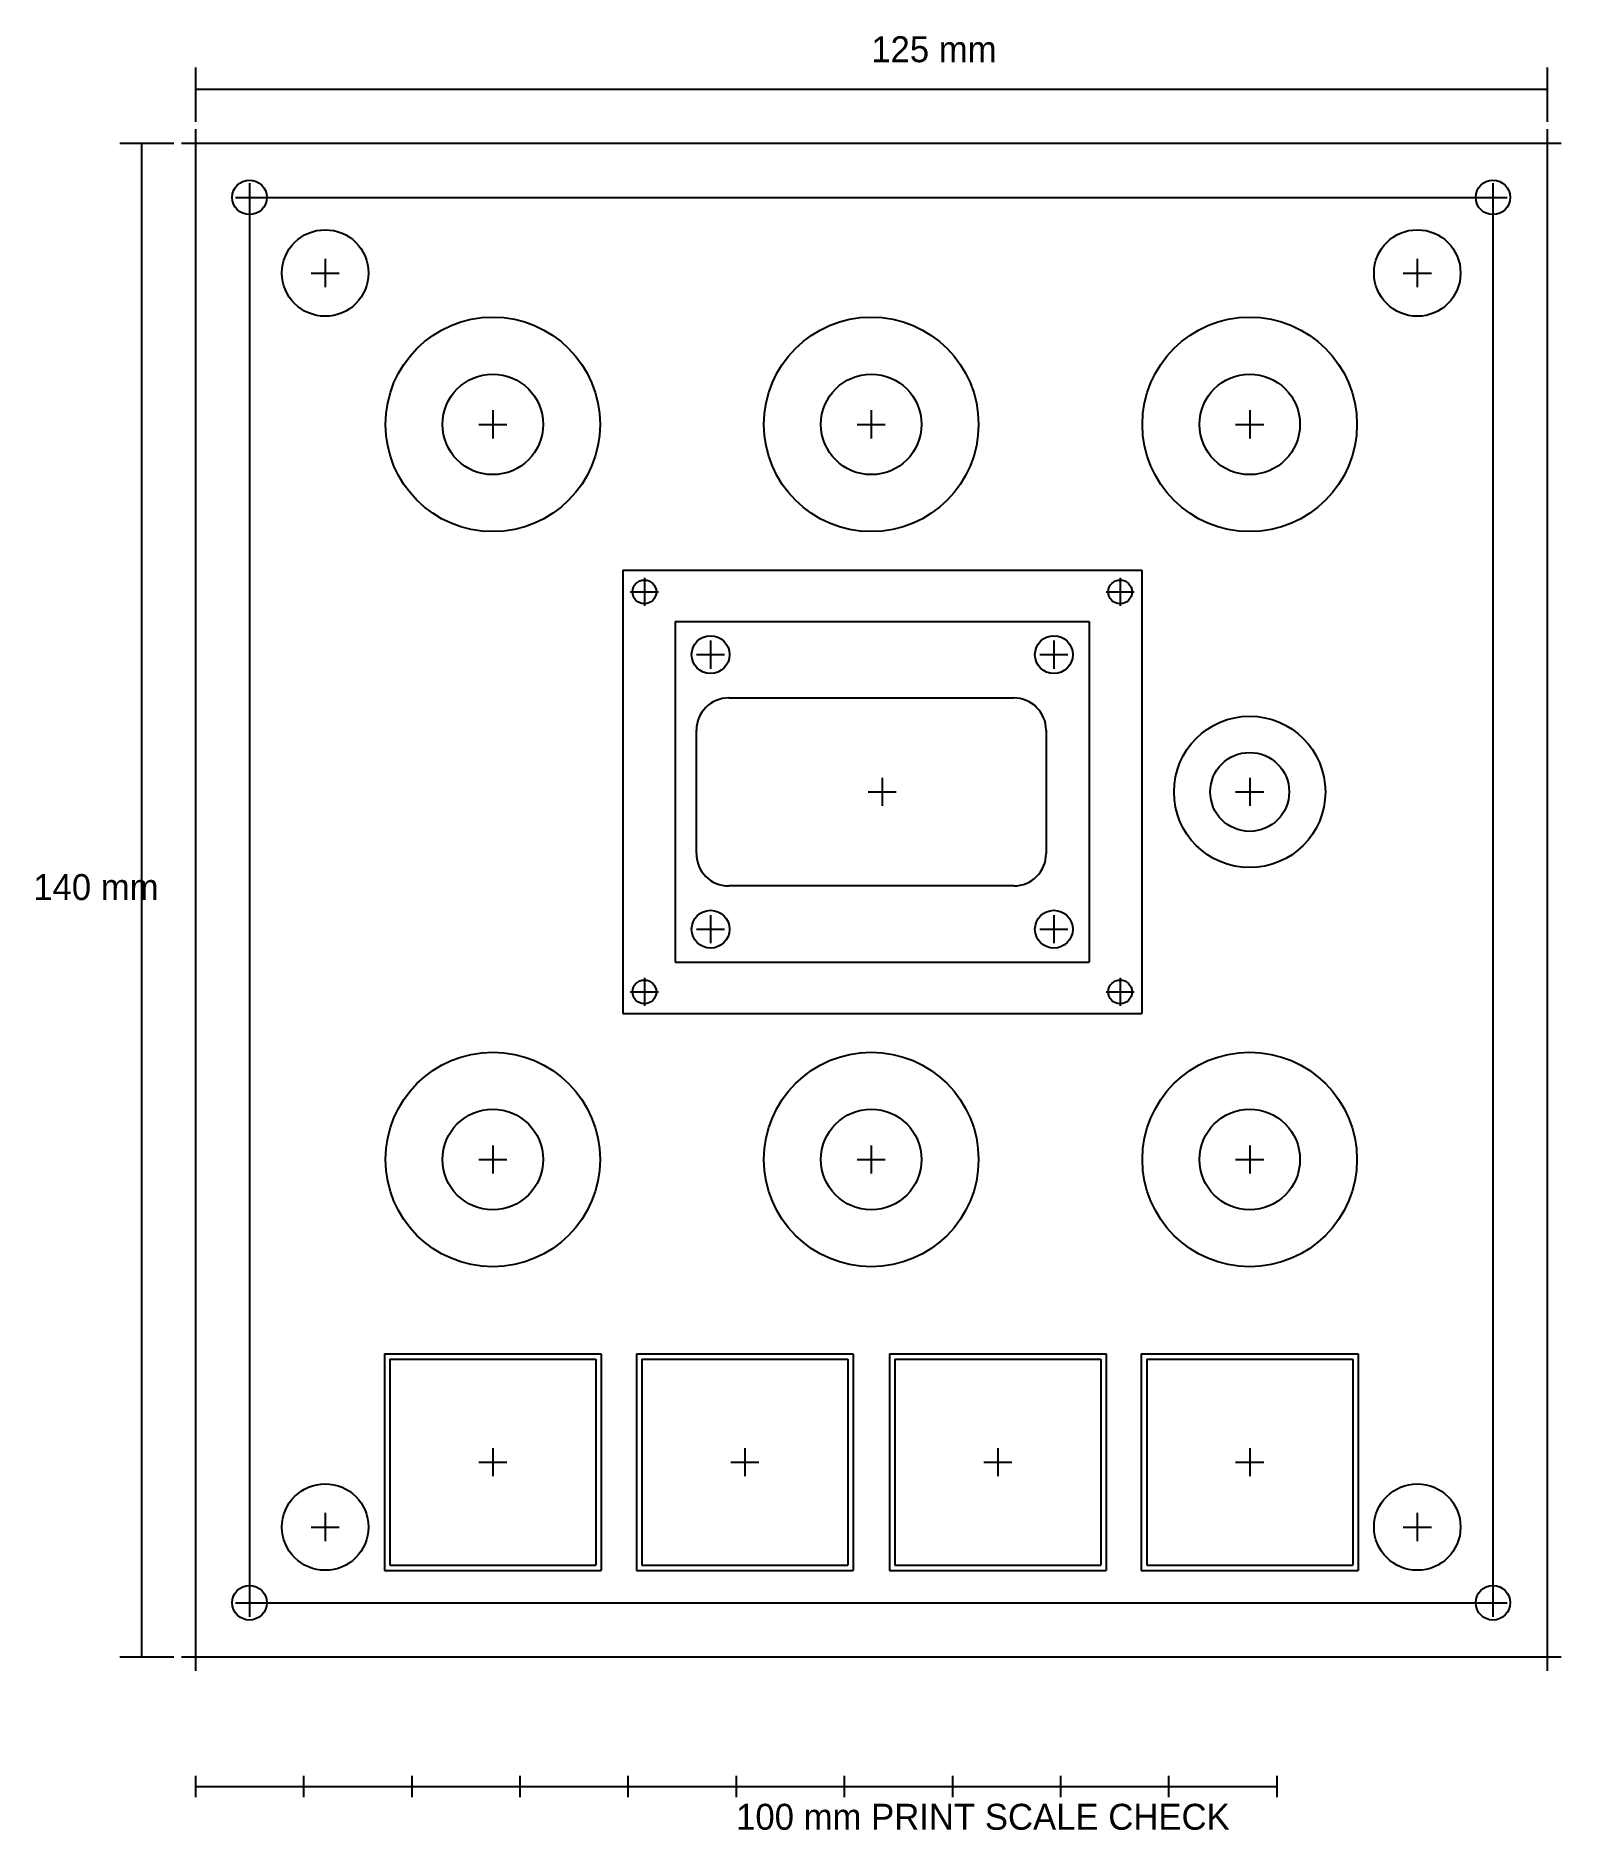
# Model space of a CAD drawing. Header units: millimetres. Extents: x -15 to 126, y -156 to 10.
import ezdxf

# ---------------------------------------------------------------- set-up
doc = ezdxf.new("R2010")
doc.units = ezdxf.units.MM
for name, color, linetype in [('ACTIVE', 3, 'Continuous'), ('ALLOWANCE', 6, 'Continuous'), ('CUT', 7, 'Continuous'), ('DIMENSION', 8, 'Continuous'), ('OUTLINE', 7, 'Continuous'), ('REFERENCE', 8, 'Continuous')]:
    doc.layers.add(name, color=color, linetype=linetype)

msp = doc.modelspace()

# ---------------------------------------------------------------- linework, layer by layer
at = {"layer": 'ACTIVE'}
for p, q in [((49.325, -51.3), (75.675, -51.3)), ((46.325, -65.7), (46.325, -54.3)), ((78.675, -54.3), (78.675, -65.7)), ((75.675, -68.7), (49.325, -68.7))]:
    msp.add_line(p, q, dxfattribs=at)
for centre, start, end in [((49.325, -54.3), 90, 180), ((75.675, -54.3), 0, 90), ((49.325, -65.7), 180, 270), ((75.675, -65.7), 270, 360)]:
    msp.add_arc(centre, 3, start, end, dxfattribs=at)
at = {"layer": 'ALLOWANCE'}
for p, q in [((5, -5), (120, -5)), ((5, -5), (5, -135)), ((120, -5), (120, -135)), ((39.516, -39.5), (87.516, -39.5)), ((39.516, -39.5), (39.516, -80.5)), ((87.516, -39.5), (87.516, -80.5)), ((39.516, -80.5), (87.516, -80.5)), ((17.975, -112.475), (37.025, -112.475)), ((17.975, -112.475), (17.975, -131.525)), ((37.025, -112.475), (37.025, -131.525)), ((41.275, -112.475), (60.325, -112.475)), ((41.275, -112.475), (41.275, -131.525)), ((60.325, -112.475), (60.325, -131.525)), ((64.675, -112.475), (83.725, -112.475)), ((64.675, -112.475), (64.675, -131.525)), ((83.725, -112.475), (83.725, -131.525)), ((87.975, -112.475), (107.025, -112.475)), ((87.975, -112.475), (87.975, -131.525)), ((107.025, -112.475), (107.025, -131.525)), ((17.975, -131.525), (37.025, -131.525)), ((41.275, -131.525), (60.325, -131.525)), ((64.675, -131.525), (83.725, -131.525)), ((87.975, -131.525), (107.025, -131.525)), ((5, -135), (120, -135))]:
    msp.add_line(p, q, dxfattribs=at)
for centre, radius in [((27.5, -26), 9.922), ((62.5, -26), 9.922), ((97.5, -26), 9.922), ((97.5, -60), 7), ((27.5, -94), 9.922), ((62.5, -94), 9.922), ((97.5, -94), 9.922)]:
    msp.add_circle(centre, radius, dxfattribs=at)
at = {"layer": 'CUT'}
for p, q in [((44.366, -44.25), (44.366, -75.75)), ((44.366, -44.25), (82.666, -44.25)), ((82.666, -44.25), (82.666, -75.75)), ((44.366, -75.75), (82.666, -75.75)), ((17.475, -111.975), (17.475, -132.025)), ((17.475, -111.975), (37.525, -111.975)), ((37.525, -111.975), (37.525, -132.025)), ((40.775, -111.975), (40.775, -132.025)), ((40.775, -111.975), (60.825, -111.975)), ((60.825, -111.975), (60.825, -132.025)), ((64.175, -111.975), (64.175, -132.025)), ((64.175, -111.975), (84.225, -111.975)), ((84.225, -111.975), (84.225, -132.025)), ((87.475, -111.975), (87.475, -132.025)), ((87.475, -111.975), (107.525, -111.975)), ((107.525, -111.975), (107.525, -132.025)), ((17.475, -132.025), (37.525, -132.025)), ((40.775, -132.025), (60.825, -132.025)), ((64.175, -132.025), (84.225, -132.025)), ((87.475, -132.025), (107.525, -132.025))]:
    msp.add_line(p, q, dxfattribs=at)
for centre, radius in [((5, -5), 1.6), ((120, -5), 1.6), ((27.5, -26), 4.65), ((62.5, -26), 4.65), ((97.5, -26), 4.65), ((41.516, -41.5), 1.1), ((85.516, -41.5), 1.1), ((97.5, -60), 3.65), ((41.516, -78.5), 1.1), ((85.516, -78.5), 1.1), ((27.5, -94), 4.65), ((62.5, -94), 4.65), ((97.5, -94), 4.65), ((5, -135), 1.6), ((120, -135), 1.6)]:
    msp.add_circle(centre, radius, dxfattribs=at)
at = {"layer": 'DIMENSION'}
for p, q in [((0, 7), (0, 2)), ((125, 7), (125, 2)), ((0, 5), (125, 5)), ((-7, 0), (-2, 0)), ((-5, 0), (-5, -140)), ((-7, -140), (-2, -140)), ((0, -151), (0, -153)), ((10, -151), (10, -153)), ((20, -151), (20, -153)), ((30, -151), (30, -153)), ((40, -151), (40, -153)), ((50, -151), (50, -153)), ((60, -151), (60, -153)), ((70, -151), (70, -153)), ((80, -151), (80, -153)), ((90, -151), (90, -153)), ((100, -151), (100, -153)), ((0, -152), (100, -152))]:
    msp.add_line(p, q, dxfattribs=at)
at = {"layer": 'OUTLINE'}
for p, q in [((0, 0), (125, 0)), ((0, 0), (0, -140)), ((125, 0), (125, -140)), ((0, -140), (125, -140))]:
    msp.add_line(p, q, dxfattribs=at)
at = {"layer": 'REFERENCE'}
for p, q in [((-1.3, 0), (1.3, 0)), ((0, 1.3), (0, -1.3)), ((123.7, 0), (126.3, 0)), ((125, 1.3), (125, -1.3)), ((5, -3.7), (5, -6.3)), ((120, -3.7), (120, -6.3)), ((3.7, -5), (6.3, -5)), ((118.7, -5), (121.3, -5)), ((12, -10.7), (12, -13.3)), ((113, -10.7), (113, -13.3)), ((10.7, -12), (13.3, -12)), ((111.7, -12), (114.3, -12)), ((27.5, -24.7), (27.5, -27.3)), ((62.5, -24.7), (62.5, -27.3)), ((97.5, -24.7), (97.5, -27.3)), ((26.2, -26), (28.8, -26)), ((61.2, -26), (63.8, -26)), ((96.2, -26), (98.8, -26)), ((41.516, -40.2), (41.516, -42.8)), ((85.516, -40.2), (85.516, -42.8)), ((40.216, -41.5), (42.816, -41.5)), ((84.216, -41.5), (86.816, -41.5)), ((47.641, -46), (47.641, -48.6)), ((79.391, -46), (79.391, -48.6)), ((46.341, -47.3), (48.941, -47.3)), ((78.091, -47.3), (80.691, -47.3)), ((63.516, -58.7), (63.516, -61.3)), ((97.5, -58.7), (97.5, -61.3)), ((62.216, -60), (64.816, -60)), ((96.2, -60), (98.8, -60)), ((46.341, -72.7), (48.941, -72.7)), ((47.641, -71.4), (47.641, -74)), ((78.091, -72.7), (80.691, -72.7)), ((79.391, -71.4), (79.391, -74)), ((41.516, -77.2), (41.516, -79.8)), ((85.516, -77.2), (85.516, -79.8)), ((40.216, -78.5), (42.816, -78.5)), ((84.216, -78.5), (86.816, -78.5)), ((27.5, -92.7), (27.5, -95.3)), ((62.5, -92.7), (62.5, -95.3)), ((97.5, -92.7), (97.5, -95.3)), ((26.2, -94), (28.8, -94)), ((61.2, -94), (63.8, -94)), ((96.2, -94), (98.8, -94)), ((27.5, -120.7), (27.5, -123.3)), ((50.8, -120.7), (50.8, -123.3)), ((74.2, -120.7), (74.2, -123.3)), ((97.5, -120.7), (97.5, -123.3)), ((26.2, -122), (28.8, -122)), ((49.5, -122), (52.1, -122)), ((72.9, -122), (75.5, -122)), ((96.2, -122), (98.8, -122)), ((12, -126.7), (12, -129.3)), ((113, -126.7), (113, -129.3)), ((10.7, -128), (13.3, -128)), ((111.7, -128), (114.3, -128)), ((5, -133.7), (5, -136.3)), ((120, -133.7), (120, -136.3)), ((3.7, -135), (6.3, -135)), ((118.7, -135), (121.3, -135)), ((0, -138.7), (0, -141.3)), ((125, -138.7), (125, -141.3)), ((-1.3, -140), (1.3, -140)), ((123.7, -140), (126.3, -140))]:
    msp.add_line(p, q, dxfattribs=at)
for centre, radius in [((12, -12), 4), ((113, -12), 4), ((47.641, -47.3), 1.75), ((79.391, -47.3), 1.75), ((47.641, -72.7), 1.75), ((79.391, -72.7), 1.75), ((12, -128), 4), ((113, -128), 4)]:
    msp.add_circle(centre, radius, dxfattribs=at)

# ---------------------------------------------------------------- texts
at = {"layer": 'DIMENSION'}
for s, p in [('125 mm', (62.5, 7.5)), ('140 mm', (-15, -70)), ('100 mm PRINT SCALE CHECK', (50, -156))]:
    msp.add_text(s, height=2.4, dxfattribs=at).set_placement(p)

doc.saveas('drawing.dxf')
